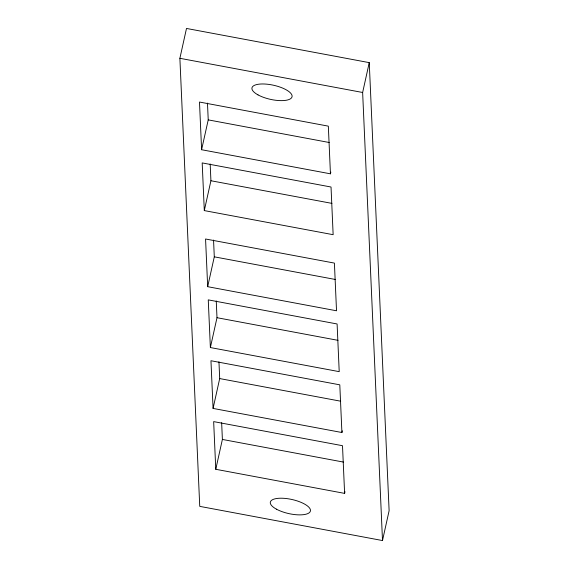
<?xml version="1.0" encoding="UTF-8"?>
<svg xmlns="http://www.w3.org/2000/svg" width="569" height="569" viewBox="0 0 569 569"><rect width="100%" height="100%" fill="white"/><g stroke="black" fill="none" stroke-linecap="round" stroke-linejoin="round"><path stroke-width="0.85" d="M179.882 58.301L186.497 28.45L369.253 62.633L389.118 510.699L382.503 540.55L199.747 506.367L179.882 58.301L362.638 92.484L382.503 540.55M330.824 172.123L330.447 173.822L201.604 149.725L208.226 119.874L207.479 103.096M204.307 210.594L202.187 162.912L331.03 187.016L333.149 234.691L204.307 210.594L210.921 180.743L210.181 163.964M207.678 286.684L205.565 239.001L334.408 263.098L336.521 310.781L207.678 286.684L214.293 256.832L213.553 240.054M210.374 347.552L208.261 299.87L337.104 323.967L339.216 371.649L210.374 347.552L216.995 317.701L216.248 300.923M342.296 430.811L341.919 432.518L213.076 408.421L219.691 378.57L218.951 361.792M344.992 491.68L344.615 493.387L215.772 469.29L222.387 439.439L221.647 422.66M362.638 92.484L369.253 62.633M208.226 119.874L329.231 142.506M210.921 180.743L331.926 203.382M214.293 256.832L335.305 279.464M216.995 317.701L338 340.333M219.691 378.57L340.696 401.202M222.387 439.439L343.399 462.071M330.447 173.822L328.334 126.147L199.491 102.043L201.604 149.725M341.919 432.518L339.8 384.836L210.957 360.739L213.076 408.421M344.615 493.387L342.502 445.705L213.66 421.608L215.772 469.29M258.027 94.902A20.534 7.226 12.5 0 0 291.513 97.861A20.534 7.226 12.5 0 0 266.484 84.141A20.534 7.226 12.5 0 0 258.027 94.902M276.392 509.148A20.534 7.226 12.5 0 0 309.877 512.107A20.534 7.226 12.5 0 0 284.849 498.387A20.534 7.226 12.5 0 0 276.392 509.148"/></g></svg>
